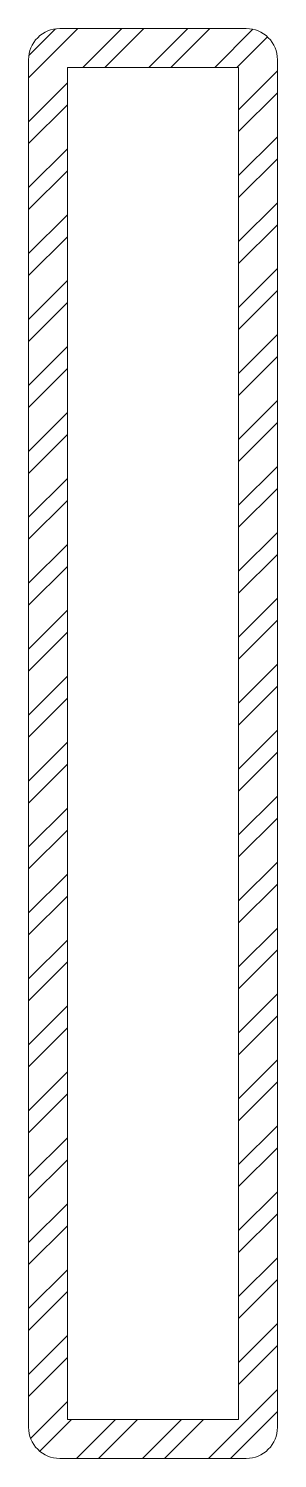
# Model space of a CAD drawing. Header units: inches. Extents: x -301 to 39679, y -468 to 370.
# Drawn here: x 36.48 to 38.48, y 8.53 to 20.03 of the extents above; entities that cross this region are included whole.
import ezdxf

# ---------------------------------------------------------------- set-up
doc = ezdxf.new("R2010")
doc.units = ezdxf.units.IN
doc.header["$MEASUREMENT"] = 0
doc.layers.add('NSE-By_Others', color=252, linetype='Continuous', lineweight=0)
doc.layers.add('NSE-Construction', color=86, linetype='Continuous', plot=False)

# ---------------------------------------------------------------- blocks, each defined once
blk = doc.blocks.new('HSS 2x12x5-16')
at = {"layer": 'NSE-By_Others'}
h = blk.add_hatch(dxfattribs=at)
h.set_pattern_fill('ANSI32', color=256)
h.set_pattern_definition([(45, (-37.47987, -8.53486), (-0.265165, 0.265165), []), (45, (-37.3031, -8.53486), (-0.265165, 0.265165), [])])
h.paths.add_polyline_path([(1, 11.25, 0.4142136), (0.75, 11.5), (-0.75, 11.5, 0.4142136), (-1, 11.25), (-1, 0.25, 0.4142136), (-0.75, 0), (0.75, 0, 0.4142136), (1, 0.25)])
h.paths.add_polyline_path([(0.6875, 0.3125), (-0.6875, 0.3125), (-0.6875, 11.1875), (0.6875, 11.1875)], flags=16)
blk.add_lwpolyline([(-0.75, 0), (0.75, 0, 0.4142136), (1, 0.25), (1, 11.25, 0.4142136), (0.75, 11.5), (-0.75, 11.5, 0.4142136), (-1, 11.25), (-1, 0.25, 0.4142136)], format="xyb", close=True, dxfattribs=at)
blk.add_lwpolyline([(-0.6875, 0.3125), (0.6875, 0.3125), (0.6875, 11.1875), (-0.6875, 11.1875)], close=True, dxfattribs=at)

msp = doc.modelspace()

# ---------------------------------------------------------------- block references
at = {"layer": 'NSE-Construction'}
msp.add_blockref('HSS 2x12x5-16', (37.47987, 8.53486), dxfattribs=at)

doc.saveas('drawing.dxf')
